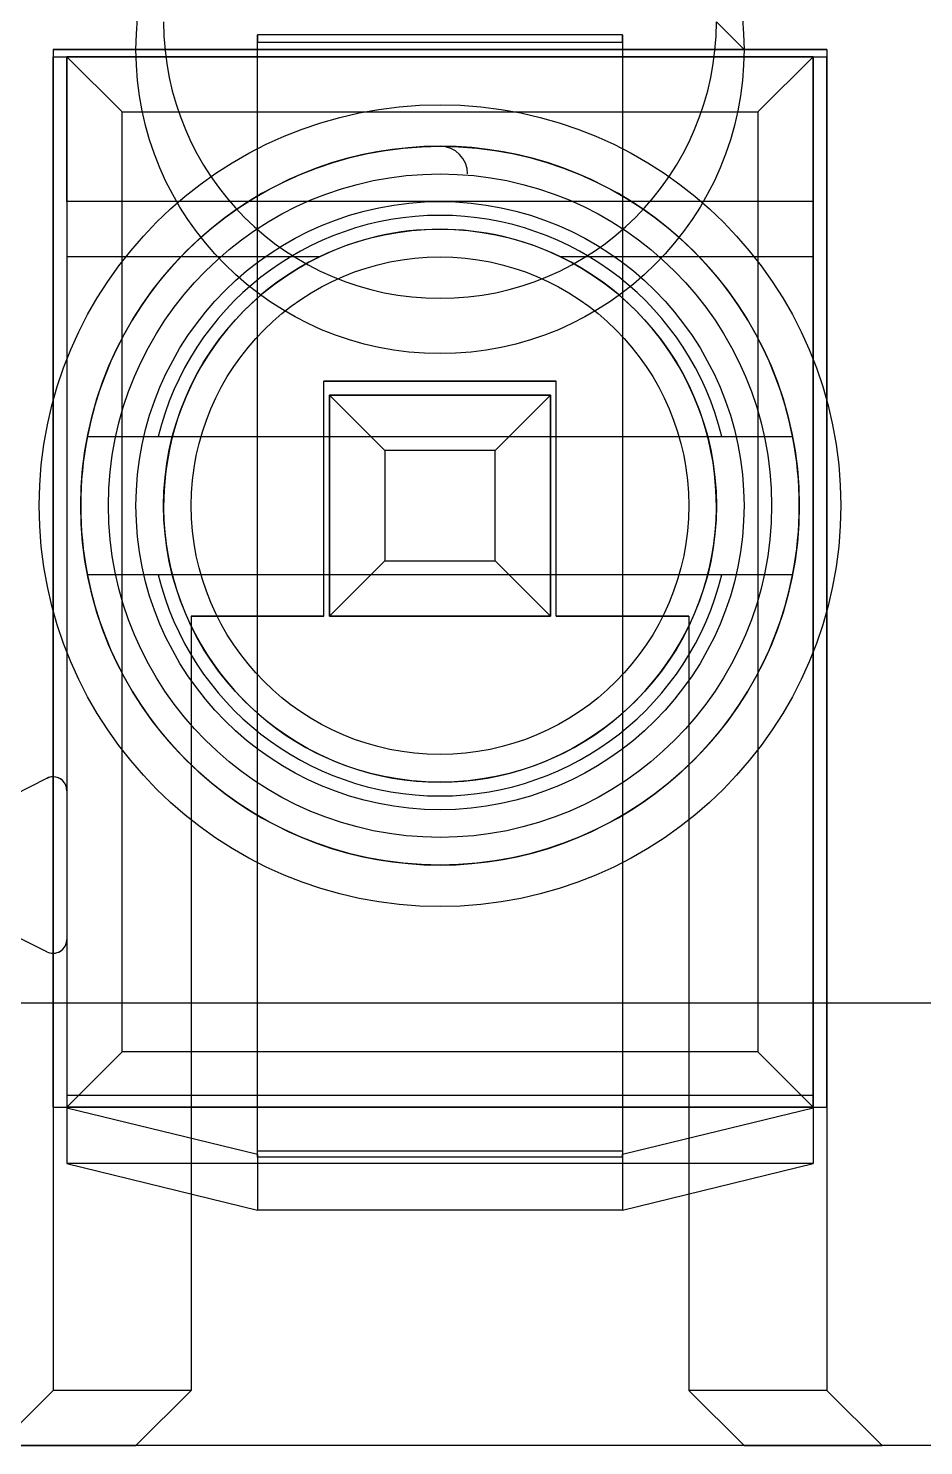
# Model space of a CAD drawing. Header units: millimetres. Extents: x 8.2 to 62.6, y 389.2 to 443.4.
# Drawn here: x 23.77 to 27.01, y 433.38 to 438.51 of the extents above; entities that cross this region are included whole.
import ezdxf

# ---------------------------------------------------------------- set-up
doc = ezdxf.new("R2010")
doc.units = ezdxf.units.MM
doc.layers.add('Feature', color=7, linetype='CONTINUOUS')

msp = doc.modelspace()

# ---------------------------------------------------------------- linework, layer by layer
at = {"layer": 'Feature'}
for p, q in [((26.2618, 438.535, -64.3597), (26.3618, 438.435, -64.3597)), ((26.2618, 438.535, -64.3597), (26.3618, 438.435, -64.3597)), ((25.922, 438.488, -64.5577), (24.6016, 438.488, -64.5577)), ((24.6016, 434.428, -65.1283), (24.6016, 438.488, -64.5577)), ((25.922, 438.488, -64.5577), (24.6016, 438.488, -64.5577)), ((24.6016, 438.488, -64.5577), (24.6016, 438.46, -64.3597)), ((24.6016, 438.488, -64.5577), (24.6016, 438.46, -64.3597)), ((24.6016, 434.428, -65.1283), (24.6016, 438.488, -64.5577)), ((25.922, 438.488, -64.5577), (25.922, 434.428, -65.1283)), ((25.922, 438.46, -64.3597), (25.922, 438.488, -64.5577)), ((25.922, 438.488, -64.5577), (25.922, 434.428, -65.1283)), ((25.922, 438.46, -64.3597), (25.922, 438.488, -64.5577)), ((26.6618, 438.435, -66.6183), (23.8618, 438.435, -66.6183)), ((23.8618, 438.435, -66.6183), (23.8618, 435.804, -66.6183)), ((23.8618, 438.435, -62.6183), (23.8618, 433.585, -62.6183)), ((23.8618, 438.435, -62.6183), (26.6618, 438.435, -62.6183)), ((23.8618, 438.435, -62.6183), (23.8618, 433.585, -62.6183)), ((23.8618, 438.435, -66.6183), (23.8618, 435.804, -66.6183)), ((23.8618, 438.435, -66.6183), (23.8618, 438.435, -62.6183)), ((23.8618, 438.435, -62.6183), (26.6618, 438.435, -62.6183)), ((23.8618, 438.435, -66.6183), (23.8618, 438.435, -62.6183)), ((26.6618, 438.435, -66.6183), (23.8618, 438.435, -66.6183)), ((25.922, 438.46, -64.3597), (24.6016, 438.46, -64.3597)), ((24.6016, 434.45, -64.9233), (24.6016, 438.46, -64.3597)), ((25.922, 438.46, -64.3597), (24.6016, 438.46, -64.3597)), ((24.6016, 434.45, -64.9233), (24.6016, 438.46, -64.3597)), ((25.922, 438.46, -64.3597), (25.922, 434.45, -64.9233)), ((25.922, 438.46, -64.3597), (25.922, 434.45, -64.9233)), ((26.6618, 438.435, -66.6183), (26.6618, 433.585, -66.6183)), ((26.6618, 438.435, -62.6183), (26.6618, 433.585, -62.6183)), ((26.6618, 438.435, -66.6183), (26.6618, 433.585, -66.6183)), ((26.6618, 438.435, -62.6183), (26.6618, 433.585, -62.6183)), ((26.6618, 438.435, -62.6183), (26.6618, 438.435, -66.6183)), ((26.6618, 438.435, -62.6183), (26.6618, 438.435, -66.6183)), ((23.8618, 438.409, -65.4157), (23.8618, 434.609, -65.4157)), ((23.8618, 438.409, -66.4057), (23.8618, 438.409, -65.4157)), ((23.8618, 434.609, -66.4057), (23.8618, 438.409, -66.4057)), ((23.8618, 438.409, -65.4157), (26.6618, 438.409, -65.4157)), ((23.8618, 438.409, -65.4157), (23.8618, 434.609, -65.4157)), ((23.8618, 438.409, -66.4057), (26.6618, 438.409, -66.4057)), ((23.8618, 438.409, -66.4057), (23.8618, 438.409, -65.4157)), ((23.8618, 438.409, -65.4157), (26.6618, 438.409, -65.4157)), ((23.8618, 434.609, -66.4057), (23.8618, 438.409, -66.4057)), ((23.8618, 438.409, -66.4057), (26.6618, 438.409, -66.4057)), ((23.9118, 438.409, -62.6283), (23.9118, 434.609, -62.6283)), ((26.6118, 438.409, -62.6283), (23.9118, 438.409, -62.6283)), ((26.6118, 438.409, -62.7783), (23.9118, 438.409, -62.7783)), ((23.9118, 438.409, -62.7783), (23.9118, 438.409, -62.6283)), ((26.6118, 438.409, -62.6283), (23.9118, 438.409, -62.6283)), ((23.9118, 438.409, -62.7783), (23.9118, 438.409, -62.6283)), ((23.9118, 438.409, -62.7783), (23.9118, 434.609, -62.7783)), ((23.9118, 438.409, -62.6283), (23.9118, 434.609, -62.6283)), ((23.9118, 438.409, -62.7783), (23.9118, 434.609, -62.7783)), ((24.1118, 438.209, -62.9783), (23.9118, 438.409, -62.7783)), ((24.1118, 438.209, -62.9783), (23.9118, 438.409, -62.7783)), ((26.6118, 438.409, -62.7783), (23.9118, 438.409, -62.7783)), ((26.6118, 438.409, -66.6183), (23.9118, 438.409, -66.6183)), ((23.9118, 437.885, -66.6183), (23.9118, 438.409, -66.6183)), ((23.9118, 438.409, -66.6183), (23.9118, 438.409, -66.4157)), ((26.6118, 438.409, -66.4157), (23.9118, 438.409, -66.4157)), ((26.6118, 438.409, -66.6183), (23.9118, 438.409, -66.6183)), ((23.9118, 438.409, -66.4157), (23.9118, 434.609, -66.4157)), ((26.6118, 438.409, -66.4157), (23.9118, 438.409, -66.4157)), ((23.9118, 438.409, -66.4157), (23.9118, 434.609, -66.4157)), ((23.9118, 438.409, -66.6183), (23.9118, 438.409, -66.4157)), ((23.9118, 437.885, -66.6183), (23.9118, 438.409, -66.6183)), ((26.6118, 438.409, -62.7783), (26.4118, 438.209, -62.9783)), ((26.6118, 438.409, -62.7783), (26.4118, 438.209, -62.9783)), ((26.6118, 438.409, -62.6283), (26.6118, 434.609, -62.6283)), ((26.6118, 438.409, -62.7783), (26.6118, 438.409, -62.6283)), ((26.6118, 434.609, -62.7783), (26.6118, 438.409, -62.7783)), ((26.6118, 438.409, -62.7783), (26.6118, 438.409, -62.6283)), ((26.6118, 438.409, -62.6283), (26.6118, 434.609, -62.6283)), ((26.6118, 434.609, -62.7783), (26.6118, 438.409, -62.7783)), ((26.6118, 437.885, -66.6183), (26.6118, 438.409, -66.6183)), ((26.6118, 438.409, -66.6183), (26.6118, 438.409, -66.4157)), ((26.6118, 438.409, -66.4157), (26.6118, 434.609, -66.4157)), ((26.6118, 437.885, -66.6183), (26.6118, 438.409, -66.6183)), ((26.6118, 438.409, -66.6183), (26.6118, 438.409, -66.4157)), ((26.6118, 438.409, -66.4157), (26.6118, 434.609, -66.4157)), ((26.6618, 438.409, -66.4057), (26.6618, 438.409, -65.4157)), ((26.6618, 438.409, -65.4157), (26.6618, 434.609, -65.4157)), ((26.6618, 434.609, -66.4057), (26.6618, 438.409, -66.4057)), ((26.6618, 438.409, -65.4157), (26.6618, 434.609, -65.4157)), ((26.6618, 438.409, -66.4057), (26.6618, 438.409, -65.4157)), ((26.6618, 434.609, -66.4057), (26.6618, 438.409, -66.4057)), ((25.2618, 438.235, -66.9183), (25.2618, 438.235, -70.4183)), ((25.2618, 438.235, -66.9183), (25.2618, 438.235, -70.4183)), ((24.1118, 434.809, -62.9783), (24.1118, 438.209, -62.9783)), ((24.1118, 438.209, -62.9783), (26.4118, 438.209, -62.9783)), ((24.1118, 434.809, -62.9783), (24.1118, 438.209, -62.9783)), ((24.1118, 438.209, -62.9783), (26.4118, 438.209, -62.9783)), ((26.4118, 438.209, -62.9783), (26.4118, 434.809, -62.9783)), ((26.4118, 438.209, -62.9783), (26.4118, 434.809, -62.9783)), ((25.2618, 438.085, -69.1683), (25.2618, 438.085, -68.1183)), ((25.2618, 438.085, -69.1683), (25.2618, 438.085, -68.1183)), ((25.2618, 437.885, -66.6183), (23.9118, 437.885, -66.6183)), ((23.9118, 437.885, -66.6183), (23.9118, 437.685, -66.6157)), ((25.2618, 437.885, -66.6183), (23.9118, 437.885, -66.6183)), ((23.9118, 437.885, -66.6183), (23.9118, 437.685, -66.6157)), ((25.2618, 437.885, -66.6183), (25.2618, 437.885, -66.9183)), ((25.2618, 437.885, -66.6183), (25.2618, 437.885, -66.9183)), ((26.6118, 437.885, -66.6183), (25.2618, 437.885, -66.6183)), ((26.6118, 437.885, -66.6183), (25.2618, 437.885, -66.6183)), ((26.6118, 437.885, -66.6183), (26.6118, 437.685, -66.6157)), ((26.6118, 437.885, -66.6183), (26.6118, 437.685, -66.6157)), ((25.2618, 437.785, -66.4157), (25.2618, 437.785, -66.617)), ((25.2618, 437.785, -66.4157), (25.2618, 437.785, -66.617)), ((25.2618, 437.785, -65.4157), (25.2618, 437.785, -66.4057)), ((25.2618, 437.785, -65.4157), (25.2618, 437.785, -66.4057)), ((23.9118, 437.685, -66.6157), (23.9118, 434.652, -66.6157)), ((24.8259, 437.685, -66.6157), (23.9118, 437.685, -66.6157)), ((24.8259, 437.685, -66.6157), (23.9118, 437.685, -66.6157)), ((23.9118, 437.685, -66.6157), (23.9118, 434.652, -66.6157)), ((25.2618, 437.685, -68.0183), (25.2618, 437.685, -65.0183)), ((25.2618, 437.685, -68.0183), (25.2618, 437.685, -65.0183)), ((26.6118, 437.685, -66.6157), (25.6977, 437.685, -66.6157)), ((26.6118, 437.685, -66.6157), (25.6977, 437.685, -66.6157)), ((26.6118, 437.685, -66.6157), (26.6118, 434.652, -66.6157)), ((26.6118, 437.685, -66.6157), (26.6118, 434.652, -66.6157)), ((24.8418, 437.235, -62.0183), (25.6818, 437.235, -62.0183)), ((24.8418, 437.235, -62.6183), (24.8418, 437.235, -62.0183)), ((25.6818, 437.235, -62.6183), (24.8418, 437.235, -62.6183)), ((24.8418, 436.385, -62.0183), (24.8418, 437.235, -62.0183)), ((24.8418, 437.235, -62.0183), (25.6818, 437.235, -62.0183)), ((25.6818, 437.235, -62.6183), (24.8418, 437.235, -62.6183)), ((24.8418, 436.385, -62.6183), (24.8418, 437.235, -62.6183)), ((24.8418, 436.385, -62.6183), (24.8418, 437.235, -62.6183)), ((24.8418, 437.235, -62.6183), (24.8418, 437.235, -62.0183)), ((24.8418, 436.385, -62.0183), (24.8418, 437.235, -62.0183)), ((25.6818, 437.235, -62.0183), (25.6818, 437.235, -62.6183)), ((25.6818, 436.385, -62.0183), (25.6818, 437.235, -62.0183)), ((25.6818, 436.385, -62.6183), (25.6818, 437.235, -62.6183)), ((25.6818, 436.385, -62.0183), (25.6818, 437.235, -62.0183)), ((25.6818, 437.235, -62.0183), (25.6818, 437.235, -62.6183)), ((25.6818, 436.385, -62.6183), (25.6818, 437.235, -62.6183)), ((25.6618, 437.185, -62.6283), (24.8618, 437.185, -62.6283)), ((24.8618, 437.185, -62.6283), (24.8618, 436.385, -62.6283)), ((24.8618, 437.185, -62.6283), (24.8618, 437.185, -58.9283)), ((24.8618, 437.185, -58.9283), (25.6618, 437.185, -58.9283)), ((25.6618, 437.185, -62.6283), (24.8618, 437.185, -62.6283)), ((24.8618, 436.385, -58.9283), (24.8618, 437.185, -58.9283)), ((24.8618, 437.185, -62.6283), (24.8618, 437.185, -58.9283)), ((24.8618, 437.185, -62.6283), (24.8618, 436.385, -62.6283)), ((24.8618, 437.185, -58.9283), (25.6618, 437.185, -58.9283)), ((25.0618, 436.985, -58.5283), (24.8618, 437.185, -58.9283)), ((25.0618, 436.985, -58.5283), (24.8618, 437.185, -58.9283)), ((24.8618, 436.385, -58.9283), (24.8618, 437.185, -58.9283)), ((25.4618, 436.985, -58.5283), (25.6618, 437.185, -58.9283)), ((25.4618, 436.985, -58.5283), (25.6618, 437.185, -58.9283)), ((25.6618, 436.385, -62.6283), (25.6618, 437.185, -62.6283)), ((25.6618, 437.185, -62.6283), (25.6618, 437.185, -58.9283)), ((25.6618, 437.185, -58.9283), (25.6618, 436.385, -58.9283)), ((25.6618, 436.385, -62.6283), (25.6618, 437.185, -62.6283)), ((25.6618, 437.185, -62.6283), (25.6618, 437.185, -58.9283)), ((25.6618, 437.185, -58.9283), (25.6618, 436.385, -58.9283)), ((23.9861, 437.035, -69.1683), (26.5375, 437.035, -69.1683)), ((23.9861, 437.035, -69.1683), (26.5375, 437.035, -69.1683)), ((24.242, 437.035, -69.4183), (26.2816, 437.035, -69.4183)), ((24.242, 437.035, -69.4183), (26.2816, 437.035, -69.4183)), ((25.4618, 436.985, -58.5283), (25.0618, 436.985, -58.5283)), ((25.0618, 436.985, -58.5283), (25.0618, 436.585, -58.5283)), ((25.4618, 436.985, -58.5283), (25.0618, 436.985, -58.5283)), ((25.0618, 436.985, -58.5283), (25.0618, 436.585, -58.5283)), ((25.4618, 436.585, -58.5283), (25.4618, 436.985, -58.5283)), ((25.4618, 436.585, -58.5283), (25.4618, 436.985, -58.5283)), ((24.8618, 436.385, -58.9283), (25.0618, 436.585, -58.5283)), ((24.8618, 436.385, -58.9283), (25.0618, 436.585, -58.5283)), ((25.0618, 436.585, -58.5283), (25.4618, 436.585, -58.5283)), ((25.0618, 436.585, -58.5283), (25.4618, 436.585, -58.5283)), ((25.6618, 436.385, -58.9283), (25.4618, 436.585, -58.5283)), ((25.6618, 436.385, -58.9283), (25.4618, 436.585, -58.5283)), ((26.5375, 436.535, -69.1683), (23.9861, 436.535, -69.1683)), ((26.5375, 436.535, -69.1683), (23.9861, 436.535, -69.1683)), ((26.2816, 436.535, -69.4183), (24.242, 436.535, -69.4183)), ((26.2816, 436.535, -69.4183), (24.242, 436.535, -69.4183)), ((24.3618, 436.385, -62.0183), (24.3618, 433.585, -62.0183)), ((24.8418, 436.385, -62.0183), (24.3618, 436.385, -62.0183)), ((24.3618, 436.385, -62.6183), (24.3618, 433.585, -62.6183)), ((24.3618, 436.385, -62.6183), (24.8418, 436.385, -62.6183)), ((24.3618, 436.385, -62.0183), (24.3618, 433.585, -62.0183)), ((24.3618, 436.385, -62.6183), (24.3618, 433.585, -62.6183)), ((24.3618, 436.385, -62.0183), (24.3618, 436.385, -62.6183)), ((24.8418, 436.385, -62.0183), (24.3618, 436.385, -62.0183)), ((24.3618, 436.385, -62.0183), (24.3618, 436.385, -62.6183)), ((24.3618, 436.385, -62.6183), (24.8418, 436.385, -62.6183)), ((24.8418, 436.385, -62.6183), (24.8418, 436.385, -62.0183)), ((24.8418, 436.385, -62.6183), (24.8418, 436.385, -62.0183)), ((24.8618, 436.385, -62.6283), (25.6618, 436.385, -62.6283)), ((25.6618, 436.385, -58.9283), (24.8618, 436.385, -58.9283)), ((24.8618, 436.385, -62.6283), (24.8618, 436.385, -58.9283)), ((24.8618, 436.385, -62.6283), (25.6618, 436.385, -62.6283)), ((24.8618, 436.385, -62.6283), (24.8618, 436.385, -58.9283)), ((25.6618, 436.385, -58.9283), (24.8618, 436.385, -58.9283)), ((25.6618, 436.385, -62.6283), (25.6618, 436.385, -58.9283)), ((25.6618, 436.385, -62.6283), (25.6618, 436.385, -58.9283)), ((26.1618, 436.385, -62.0183), (25.6818, 436.385, -62.0183)), ((25.6818, 436.385, -62.6183), (26.1618, 436.385, -62.6183)), ((25.6818, 436.385, -62.0183), (25.6818, 436.385, -62.6183)), ((25.6818, 436.385, -62.6183), (26.1618, 436.385, -62.6183)), ((26.1618, 436.385, -62.0183), (25.6818, 436.385, -62.0183)), ((25.6818, 436.385, -62.0183), (25.6818, 436.385, -62.6183)), ((26.1618, 436.385, -62.0183), (26.1618, 433.585, -62.0183)), ((26.1618, 436.385, -62.6183), (26.1618, 433.585, -62.6183)), ((26.1618, 436.385, -62.6183), (26.1618, 433.585, -62.6183)), ((26.1618, 436.385, -62.0183), (26.1618, 433.585, -62.0183)), ((26.1618, 436.385, -62.6183), (26.1618, 436.385, -62.0183)), ((26.1618, 436.385, -62.6183), (26.1618, 436.385, -62.0183)), ((23.8618, 435.804, -66.6183), (23.8618, 435.166, -66.6183)), ((23.8618, 435.804, -66.6183), (23.8618, 435.166, -66.6183)), ((23.5118, 435.635, -70.4183), (23.8395, 435.799, -70.4183)), ((23.5118, 435.635, -66.6183), (23.8395, 435.799, -66.6183)), ((23.5118, 435.635, -70.4183), (23.8395, 435.799, -70.4183)), ((23.5118, 435.635, -66.6183), (23.8395, 435.799, -66.6183)), ((23.8395, 435.799, -66.6183), (23.8395, 435.799, -70.4183)), ((23.8395, 435.799, -66.6183), (23.8395, 435.799, -70.4183)), ((23.9118, 435.754, -66.6183), (23.9118, 435.216, -66.6183)), ((23.9118, 435.754, -70.4183), (23.9118, 435.216, -70.4183)), ((23.9118, 435.754, -66.6183), (23.9118, 435.754, -70.4183)), ((23.9118, 435.754, -70.4183), (23.9118, 435.216, -70.4183)), ((23.9118, 435.754, -66.6183), (23.9118, 435.216, -66.6183)), ((23.9118, 435.754, -66.6183), (23.9118, 435.754, -70.4183)), ((23.8395, 435.171, -70.4183), (23.5118, 435.335, -70.4183)), ((23.8395, 435.171, -66.6183), (23.5118, 435.335, -66.6183)), ((23.8395, 435.171, -70.4183), (23.5118, 435.335, -70.4183)), ((23.8395, 435.171, -66.6183), (23.5118, 435.335, -66.6183)), ((23.9118, 435.216, -66.6183), (23.9118, 435.216, -70.4183)), ((23.9118, 435.216, -66.6183), (23.9118, 435.216, -70.4183)), ((23.8395, 435.171, -66.6183), (23.8395, 435.171, -70.4183)), ((23.8395, 435.171, -66.6183), (23.8395, 435.171, -70.4183)), ((23.8618, 435.166, -66.6183), (23.8618, 433.585, -66.6183)), ((23.8618, 435.166, -66.6183), (23.8618, 433.585, -66.6183)), ((30.5118, 434.985, -70.4183), (23.5118, 434.985, -70.4183)), ((30.5118, 434.985, -70.4183), (23.5118, 434.985, -70.4183)), ((24.1118, 434.809, -62.9783), (23.9118, 434.609, -62.7783)), ((24.1118, 434.809, -62.9783), (23.9118, 434.609, -62.7783)), ((26.4118, 434.809, -62.9783), (24.1118, 434.809, -62.9783)), ((26.4118, 434.809, -62.9783), (24.1118, 434.809, -62.9783)), ((26.6118, 434.609, -62.7783), (26.4118, 434.809, -62.9783)), ((26.6118, 434.609, -62.7783), (26.4118, 434.809, -62.9783)), ((26.6118, 434.652, -66.6157), (23.9118, 434.652, -66.6157)), ((26.6118, 434.652, -66.6157), (23.9118, 434.652, -66.6157)), ((23.8618, 434.609, -65.4157), (23.8618, 434.609, -66.4057)), ((23.8618, 434.609, -65.4157), (26.6618, 434.609, -65.4157)), ((23.8618, 434.609, -66.4057), (26.6618, 434.609, -66.4057)), ((23.8618, 434.609, -65.4157), (26.6618, 434.609, -65.4157)), ((23.8618, 434.609, -65.4157), (23.8618, 434.609, -66.4057)), ((23.8618, 434.609, -66.4057), (26.6618, 434.609, -66.4057)), ((26.6118, 434.609, -62.6283), (23.9118, 434.609, -62.6283)), ((23.9118, 434.609, -62.6283), (23.9118, 434.609, -62.7783)), ((23.9118, 434.609, -62.7783), (26.6118, 434.609, -62.7783)), ((26.6118, 434.609, -62.6283), (23.9118, 434.609, -62.6283)), ((23.9118, 434.609, -62.6283), (23.9118, 434.609, -62.7783)), ((23.9118, 434.609, -62.7783), (26.6118, 434.609, -62.7783)), ((26.6118, 434.609, -66.4157), (23.9118, 434.609, -66.4157)), ((23.9118, 434.609, -66.4157), (23.9118, 434.607, -66.4005)), ((26.6118, 434.609, -66.4157), (23.9118, 434.609, -66.4157)), ((23.9118, 434.609, -66.4157), (23.9118, 434.607, -66.4005)), ((23.9118, 434.607, -66.4005), (24.6016, 434.439, -65.2057)), ((23.9118, 434.607, -66.4005), (23.9118, 434.405, -66.4005)), ((23.9118, 434.607, -66.4005), (24.6016, 434.439, -65.2057)), ((23.9118, 434.607, -66.4005), (23.9118, 434.405, -66.4005)), ((25.922, 434.439, -65.2057), (26.6118, 434.607, -66.4005)), ((25.922, 434.439, -65.2057), (26.6118, 434.607, -66.4005)), ((26.6118, 434.609, -62.6283), (26.6118, 434.609, -62.7783)), ((26.6118, 434.609, -62.6283), (26.6118, 434.609, -62.7783)), ((26.6118, 434.609, -66.4157), (26.6118, 434.607, -66.4005)), ((26.6118, 434.609, -66.4157), (26.6118, 434.607, -66.4005)), ((26.6118, 434.607, -66.4005), (26.6118, 434.405, -66.4005)), ((26.6118, 434.607, -66.4005), (26.6118, 434.405, -66.4005)), ((26.6618, 434.609, -65.4157), (26.6618, 434.609, -66.4057)), ((26.6618, 434.609, -65.4157), (26.6618, 434.609, -66.4057)), ((25.922, 434.45, -64.9233), (24.6016, 434.45, -64.9233)), ((25.922, 434.45, -64.9233), (24.6016, 434.45, -64.9233)), ((24.6016, 434.439, -65.2057), (24.6016, 434.428, -65.1283)), ((24.6016, 434.439, -65.2057), (24.6016, 434.237, -65.2057)), ((24.6016, 434.439, -65.2057), (24.6016, 434.428, -65.1283)), ((24.6016, 434.439, -65.2057), (24.6016, 434.237, -65.2057)), ((25.922, 434.428, -65.1283), (24.6016, 434.428, -65.1283)), ((25.922, 434.428, -65.1283), (24.6016, 434.428, -65.1283)), ((25.922, 434.428, -65.1283), (25.922, 434.439, -65.2057)), ((25.922, 434.439, -65.2057), (25.922, 434.237, -65.2057)), ((25.922, 434.428, -65.1283), (25.922, 434.439, -65.2057)), ((25.922, 434.439, -65.2057), (25.922, 434.237, -65.2057)), ((23.9118, 434.405, -66.4005), (24.6016, 434.237, -65.2057)), ((26.6118, 434.405, -66.4005), (23.9118, 434.405, -66.4005)), ((26.6118, 434.405, -66.4005), (23.9118, 434.405, -66.4005)), ((23.9118, 434.405, -66.4005), (24.6016, 434.237, -65.2057)), ((25.922, 434.237, -65.2057), (26.6118, 434.405, -66.4005)), ((25.922, 434.237, -65.2057), (26.6118, 434.405, -66.4005)), ((25.922, 434.237, -65.2057), (24.6016, 434.237, -65.2057)), ((25.922, 434.237, -65.2057), (24.6016, 434.237, -65.2057)), ((23.8618, 433.585, -66.6183), (23.6618, 433.385, -66.6183)), ((23.8618, 433.585, -62.6183), (23.6618, 433.385, -62.4183)), ((23.8618, 433.585, -62.6183), (23.6618, 433.385, -62.4183)), ((23.8618, 433.585, -66.6183), (23.6618, 433.385, -66.6183)), ((24.3618, 433.585, -62.6183), (23.8618, 433.585, -62.6183)), ((23.8618, 433.585, -62.6183), (23.8618, 433.585, -66.6183)), ((24.3618, 433.585, -62.6183), (23.8618, 433.585, -62.6183)), ((23.8618, 433.585, -62.6183), (23.8618, 433.585, -66.6183)), ((24.1618, 433.385, -62.0183), (24.3618, 433.585, -62.0183)), ((24.1618, 433.385, -62.0183), (24.3618, 433.585, -62.0183)), ((24.3618, 433.585, -62.6183), (24.1618, 433.385, -62.4183)), ((24.3618, 433.585, -62.6183), (24.1618, 433.385, -62.4183)), ((24.3618, 433.585, -62.0183), (24.3618, 433.585, -62.6183)), ((24.3618, 433.585, -62.0183), (24.3618, 433.585, -62.6183)), ((26.1618, 433.585, -62.0183), (26.3618, 433.385, -62.0183)), ((26.6618, 433.585, -62.6183), (26.1618, 433.585, -62.6183)), ((26.1618, 433.585, -62.6183), (26.1618, 433.585, -62.0183)), ((26.1618, 433.585, -62.0183), (26.3618, 433.385, -62.0183)), ((26.1618, 433.585, -62.6183), (26.1618, 433.585, -62.0183)), ((26.3618, 433.385, -62.4183), (26.1618, 433.585, -62.6183)), ((26.3618, 433.385, -62.4183), (26.1618, 433.585, -62.6183)), ((26.6618, 433.585, -62.6183), (26.1618, 433.585, -62.6183)), ((26.8618, 433.385, -66.6183), (26.6618, 433.585, -66.6183)), ((26.6618, 433.585, -66.6183), (26.6618, 433.585, -62.6183)), ((26.8618, 433.385, -62.4183), (26.6618, 433.585, -62.6183)), ((26.8618, 433.385, -66.6183), (26.6618, 433.585, -66.6183)), ((26.8618, 433.385, -62.4183), (26.6618, 433.585, -62.6183)), ((26.6618, 433.585, -66.6183), (26.6618, 433.585, -62.6183)), ((24.1618, 433.385, -62.0183), (23.5118, 433.385, -62.0183)), ((24.1618, 433.385, -62.0183), (23.5118, 433.385, -62.0183)), ((26.8618, 433.385, -66.6183), (23.6618, 433.385, -66.6183)), ((23.6618, 433.385, -62.4183), (24.1618, 433.385, -62.4183)), ((26.8618, 433.385, -66.6183), (23.6618, 433.385, -66.6183)), ((23.6618, 433.385, -62.4183), (24.1618, 433.385, -62.4183)), ((24.1618, 433.385, -62.4183), (24.1618, 433.385, -62.0183)), ((24.1618, 433.385, -62.4183), (24.1618, 433.385, -62.0183)), ((26.3618, 433.385, -62.4183), (26.8618, 433.385, -62.4183)), ((27.6618, 433.385, -62.0183), (26.3618, 433.385, -62.0183)), ((26.3618, 433.385, -62.0183), (26.3618, 433.385, -62.4183)), ((27.6618, 433.385, -62.0183), (26.3618, 433.385, -62.0183)), ((26.3618, 433.385, -62.0183), (26.3618, 433.385, -62.4183)), ((26.3618, 433.385, -62.4183), (26.8618, 433.385, -62.4183)), ((26.8618, 433.385, -62.4183), (26.8618, 433.385, -66.6183)), ((27.1618, 433.385, -66.6183), (26.8618, 433.385, -66.6183)), ((27.1618, 433.385, -66.6183), (26.8618, 433.385, -66.6183)), ((26.8618, 433.385, -62.4183), (26.8618, 433.385, -66.6183))]:
    msp.add_line(p, q, dxfattribs=at)
for centre, radius in [((25.2618, 438.435), 1.1), ((25.2618, 438.435), 1.1), ((25.2618, 436.785), 1.45), ((25.2618, 436.785), 1.45), ((25.2618, 436.785), 1.45), ((25.2618, 436.785), 1.45), ((25.2618, 436.785), 1.3), ((25.2618, 436.785), 1.3), ((25.2618, 436.785), 1.2), ((25.2618, 436.785), 1.2), ((25.2618, 436.785), 1.1), ((25.2618, 436.785), 1.1), ((25.2618, 436.785), 1.1), ((25.2618, 436.785), 1.1), ((25.2618, 436.785), 1), ((25.2618, 436.785), 1), ((25.2618, 436.785), 1), ((25.2618, 436.785), 1), ((25.2618, 436.785), 1), ((25.2618, 436.785), 1), ((25.2618, 436.785), 0.9), ((25.2618, 436.785), 0.9), ((25.2618, 436.785), 0.9), ((25.2618, 436.785), 0.9)]:
    msp.add_circle(centre, radius, dxfattribs=at)
for centre, radius, start, end in [((25.2618, 438.535, -64.3597), 1, 180, 0), ((25.2618, 438.535, -64.3597), 1, 180, 0), ((25.2618, 436.785, -69.1683), 1.3, 90, 168.913), ((25.2618, 436.785, -69.1683), 1.3, 90, 168.913), ((25.2618, 437.985, -68.1183), 0.1, 0, 90), ((25.2618, 437.985, -68.1183), 0.1, 0, 90), ((25.2618, 436.785, -69.1683), 1.3, 11.0875, 90), ((25.2618, 436.785, -69.1683), 1.3, 11.0875, 90), ((25.2618, 436.785, -69.4183), 1.05, 13.7741, 166.226), ((25.2618, 436.785, -69.4183), 1.05, 13.7741, 166.226), ((25.2618, 436.785, -66.6037), 0.9999, 89.9999, 115.846), ((25.2618, 436.785, -66.6037), 0.9999, 89.9999, 115.846), ((25.2618, 436.785, -66.6037), 0.9998, 64.154, 89.9999), ((25.2618, 436.785, -66.6037), 0.9998, 64.154, 89.9999), ((25.2618, 436.785, -66.6157), 1, 115.842, 64.1581), ((25.2618, 436.785, -66.6157), 1, 115.842, 64.1581), ((25.2618, 436.785, -69.1683), 1.3, 168.913, -168.913), ((25.2618, 436.785, -69.1683), 1.3, 168.913, -168.913), ((25.2618, 436.785, -69.1683), 1.3, -11.0875, 11.0875), ((25.2618, 436.785, -69.1683), 1.3, -11.0875, 11.0875), ((25.2618, 436.785, -69.1683), 1.3, -168.913, -11.0875), ((25.2618, 436.785, -69.1683), 1.3, -168.913, -11.0875), ((25.2618, 436.785, -69.4183), 1.05, -166.226, -13.7741), ((25.2618, 436.785, -69.4183), 1.05, -166.226, -13.7741), ((23.8618, 435.754, -70.4183), 0.05, 0, 116.565), ((23.8618, 435.754, -66.6183), 0.05, 90, 116.565), ((23.8618, 435.754, -66.6183), 0.05, 90, 116.565), ((23.8618, 435.754, -70.4183), 0.05, 0, 116.565), ((23.8618, 435.754, -66.6183), 0.05, 0, 90), ((23.8618, 435.754, -66.6183), 0.05, 0, 90), ((23.8618, 435.216, -70.4183), 0.05, -116.565, 0), ((23.8618, 435.216, -70.4183), 0.05, -116.565, 0), ((23.8618, 435.216, -66.6183), 0.05, -90, 0), ((23.8618, 435.216, -66.6183), 0.05, -90, 0), ((23.8618, 435.216, -66.6183), 0.05, -116.565, -90), ((23.8618, 435.216, -66.6183), 0.05, -116.565, -90), ((24.6016, 434.484, -65.1709), 0.2476, -90, -90), ((24.6016, 434.484, -65.1709), 0.2476, -90, -90), ((23.9118, 434.652, -66.3657), 0, -90, 0), ((23.9118, 434.652, -66.3657), 0, -90, 0), ((26.6118, 434.652, -66.3657), 0, -90, 0), ((26.6118, 434.652, -66.3657), 0, -90, 0), ((25.922, 434.484, -65.1709), 0.0348, -90, -90), ((25.922, 434.484, -65.1709), 0.0348, -90, -90)]:
    msp.add_arc(centre, radius, start, end, dxfattribs=at)
for points, knots in [([(23.9861, 437.035, -69.1683), (23.9868, 437.035, -69.2176), (24.0052, 437.035, -69.2633), (24.025, 437.035, -69.3089), (24.06, 437.035, -69.3443), (24.0963, 437.035, -69.3792), (24.1428, 437.035, -69.3989), (24.1906, 437.035, -69.4177), (24.242, 437.035, -69.4183)], [-0.150409, -0.150409, -0.150409, -0.141217, -0.141217, -0.131936, -0.131936, -0.122519, -0.122519, -0.11293, -0.11293, -0.11293]), ([(23.9861, 437.035, -69.1683), (23.9868, 437.035, -69.2176), (24.0052, 437.035, -69.2633), (24.025, 437.035, -69.3089), (24.06, 437.035, -69.3443), (24.0963, 437.035, -69.3792), (24.1428, 437.035, -69.3989), (24.1906, 437.035, -69.4177), (24.242, 437.035, -69.4183)], [-0.150409, -0.150409, -0.150409, -0.141217, -0.141217, -0.131936, -0.131936, -0.122519, -0.122519, -0.11293, -0.11293, -0.11293]), ([(26.2816, 437.035, -69.4183), (26.333, 437.035, -69.4177), (26.3808, 437.035, -69.3989), (26.4273, 437.035, -69.3792), (26.4637, 437.035, -69.3443), (26.4986, 437.035, -69.3089), (26.5185, 437.035, -69.2633), (26.5369, 437.035, -69.2176), (26.5375, 437.035, -69.1683)], [-0.0374785, -0.0374785, -0.0374785, -0.0278901, -0.0278901, -0.0184731, -0.0184731, -0.00919187, -0.00919187, 0, 0, 0]), ([(26.2816, 437.035, -69.4183), (26.333, 437.035, -69.4177), (26.3808, 437.035, -69.3989), (26.4273, 437.035, -69.3792), (26.4637, 437.035, -69.3443), (26.4986, 437.035, -69.3089), (26.5185, 437.035, -69.2633), (26.5369, 437.035, -69.2176), (26.5375, 437.035, -69.1683)], [-0.0374785, -0.0374785, -0.0374785, -0.0278901, -0.0278901, -0.0184731, -0.0184731, -0.00919187, -0.00919187, 0, 0, 0]), ([(24.242, 436.535, -69.4183), (24.1906, 436.535, -69.4177), (24.1428, 436.535, -69.3989), (24.0963, 436.535, -69.3792), (24.06, 436.535, -69.3443), (24.025, 436.535, -69.3089), (24.0052, 436.535, -69.2633), (23.9868, 436.535, -69.2176), (23.9861, 436.535, -69.1683)], [-0.0374785, -0.0374785, -0.0374785, -0.0278901, -0.0278901, -0.0184731, -0.0184731, -0.00919187, -0.00919187, 0, 0, 0]), ([(24.242, 436.535, -69.4183), (24.1906, 436.535, -69.4177), (24.1428, 436.535, -69.3989), (24.0963, 436.535, -69.3792), (24.06, 436.535, -69.3443), (24.025, 436.535, -69.3089), (24.0052, 436.535, -69.2633), (23.9868, 436.535, -69.2176), (23.9861, 436.535, -69.1683)], [-0.0374785, -0.0374785, -0.0374785, -0.0278901, -0.0278901, -0.0184731, -0.0184731, -0.00919187, -0.00919187, 0, 0, 0]), ([(26.5375, 436.535, -69.1683), (26.5369, 436.535, -69.2176), (26.5185, 436.535, -69.2633), (26.4986, 436.535, -69.3089), (26.4637, 436.535, -69.3443), (26.4273, 436.535, -69.3792), (26.3808, 436.535, -69.3989), (26.333, 436.535, -69.4177), (26.2816, 436.535, -69.4183)], [0, 0, 0, 0.00919187, 0.00919187, 0.0184731, 0.0184731, 0.0278901, 0.0278901, 0.0374785, 0.0374785, 0.0374785]), ([(26.5375, 436.535, -69.1683), (26.5369, 436.535, -69.2176), (26.5185, 436.535, -69.2633), (26.4986, 436.535, -69.3089), (26.4637, 436.535, -69.3443), (26.4273, 436.535, -69.3792), (26.3808, 436.535, -69.3989), (26.333, 436.535, -69.4177), (26.2816, 436.535, -69.4183)], [0, 0, 0, 0.00919187, 0.00919187, 0.0184731, 0.0184731, 0.0278901, 0.0278901, 0.0374785, 0.0374785, 0.0374785])]:
    msp.add_open_spline(points, degree=2, knots=knots, dxfattribs=at)

doc.saveas('drawing.dxf')
